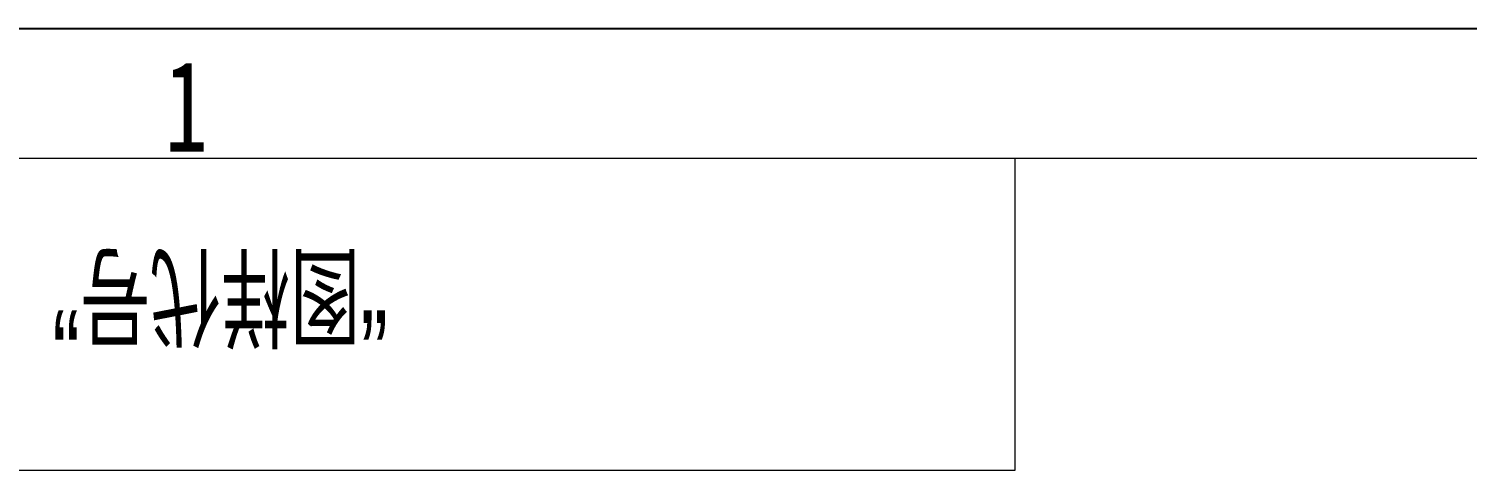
# Model space of a CAD drawing. Header units: millimetres. Extents: x 0 to 420, y 0 to 297.
# Drawn here: x 47.1 to 102.4, y 280 to 297 of the extents above; entities that cross this region are included whole.
import ezdxf

# ---------------------------------------------------------------- set-up
doc = ezdxf.new("R2010")
doc.units = ezdxf.units.MM
for name, color, linetype in [('10', 7, 'Continuous'), ('5', 7, 'Continuous'), ('9', 7, 'Continuous'), ('SLD-0', 7, 'Continuous')]:
    doc.layers.add(name, color=color, linetype=linetype)
doc.styles.add('SLDTEXTSTYLE0', font='TXT', dxfattribs={"width": 0.7})
doc.styles.add('SLDTEXTSTYLE1', font='TXT', dxfattribs={"width": 0.7, "bigfont": 'bigfont'})

msp = doc.modelspace()

# ---------------------------------------------------------------- linework, layer by layer
at = {"layer": '5', "color": 7, "lineweight": 15}
for p, q in [((415, 292), (25, 292)), ((85, 280), (85, 292)), ((25, 280), (85, 280))]:
    msp.add_line(p, q, dxfattribs=at)
at = {"layer": '9', "color": 7}
msp.add_line((420, 297), (0, 297), dxfattribs=at)

# ---------------------------------------------------------------- texts
at = {"layer": '10', "color": 7, "insert": (53.118, 295.7617), "char_height": 3.5, "attachment_point": 2, "style": 'SLDTEXTSTYLE0'}
msp.add_mtext('1', dxfattribs=at)
at = {"layer": 'SLD-0', "insert": (54.4239, 285.0233), "char_height": 3.5, "attachment_point": 2, "rotation": 180, "style": 'SLDTEXTSTYLE1'}
msp.add_mtext('“图样代号”', dxfattribs=at)

doc.saveas('drawing.dxf')
